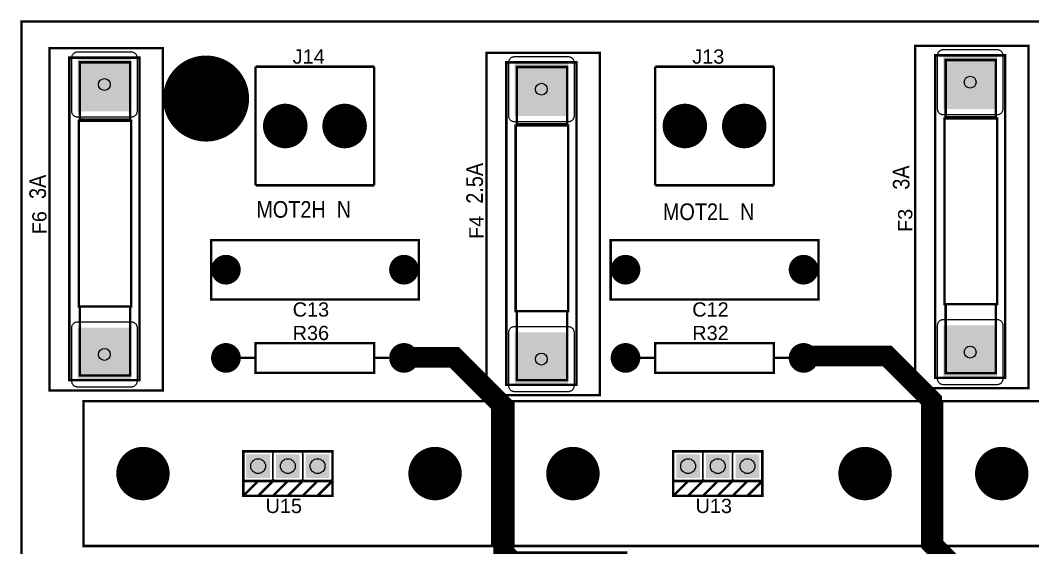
# Model space of a CAD drawing. Header units: inches. Extents: x -3.05 to 3.04, y -2.64 to 2.64.
# Drawn here: x -2.888 to 0.524, y 0.865 to 2.643 of the extents above; entities that cross this region are included whole.
import ezdxf

# ---------------------------------------------------------------- set-up
doc = ezdxf.new("R2010")
doc.units = ezdxf.units.IN
doc.layers.get('0').update_dxf_attribs({"linetype": 'CONTINUOUS'})

# ---------------------------------------------------------------- blocks, each defined once
blk = doc.blocks.new('EPAD')
at = {"const_width": 0.5}
blk.add_lwpolyline([(-0.25, 0, 1), (0.25, 0, 1)], format="xyb", close=True, dxfattribs=at)
blk = doc.blocks.new('RPAD')
blk.add_trace([(-0.5, -0.5), (-0.5, 0.5), (0.5, -0.5), (0.5, 0.5)])

msp = doc.modelspace()

# ---------------------------------------------------------------- linework, layer by layer
for points, const_width in [([(-2.883827, -2.638811), (3.031205, -2.638811), (3.031205, 2.638811), (-2.883827, 2.638811), (-2.883827, -2.638811)], 0.008), ([(-2.883827, -2.638811), (3.031205, -2.638811), (3.031205, 2.638811), (-2.883827, 2.638811), (-2.883827, -2.638811)], 0.008), ([(-2.883827, -2.638811), (3.031205, -2.638811), (3.031205, 2.638811), (-2.883827, 2.638811), (-2.883827, -2.638811)], 0.008), ([(0.127984, 1.402591), (0.509874, 1.402591), (0.509874, 2.556134), (0.127984, 2.556134), (0.127984, 1.402591)], 0.008), ([(0.127984, 1.402591), (0.509874, 1.402591), (0.509874, 2.556134), (0.127984, 2.556134), (0.127984, 1.402591)], 0.008), ([(0.127984, 1.402591), (0.509874, 1.402591), (0.509874, 2.556134), (0.127984, 2.556134), (0.127984, 1.402591)], 0.008), ([(-2.789339, 1.394717), (-2.407449, 1.394717), (-2.407449, 2.54826), (-2.789339, 2.54826), (-2.789339, 1.394717)], 0.008), ([(-2.789339, 1.394717), (-2.407449, 1.394717), (-2.407449, 2.54826), (-2.789339, 2.54826), (-2.789339, 1.394717)], 0.008), ([(-2.789339, 1.394717), (-2.407449, 1.394717), (-2.407449, 2.54826), (-2.789339, 2.54826), (-2.789339, 1.394717)], 0.008), ([(-1.316898, 1.378969), (-0.935008, 1.378969), (-0.935008, 2.532512), (-1.316898, 2.532512), (-1.316898, 1.378969)], 0.008), ([(-1.316898, 1.378969), (-0.935008, 1.378969), (-0.935008, 2.532512), (-1.316898, 2.532512), (-1.316898, 1.378969)], 0.008), ([(-1.316898, 1.378969), (-0.935008, 1.378969), (-0.935008, 2.532512), (-1.316898, 2.532512), (-1.316898, 1.378969)], 0.008), ([(0.194913, 1.438024), (0.431134, 1.438024), (0.431134, 2.524638), (0.194913, 2.524638), (0.194913, 1.438024)], 0.008), ([(0.194913, 1.438024), (0.431134, 1.438024), (0.431134, 2.524638), (0.194913, 2.524638), (0.194913, 1.438024)], 0.008), ([(0.194913, 1.438024), (0.431134, 1.438024), (0.431134, 2.524638), (0.194913, 2.524638), (0.194913, 1.438024)], 0.008), ([(-2.722409, 1.43015), (-2.486189, 1.43015), (-2.486189, 2.516764), (-2.722409, 2.516764), (-2.722409, 1.43015)], 0.008), ([(-2.722409, 1.43015), (-2.486189, 1.43015), (-2.486189, 2.516764), (-2.722409, 2.516764), (-2.722409, 1.43015)], 0.008), ([(-2.722409, 1.43015), (-2.486189, 1.43015), (-2.486189, 2.516764), (-2.722409, 2.516764), (-2.722409, 1.43015)], 0.008), ([(-2.686976, 2.308103), (-2.517685, 2.308103), (-2.517685, 2.501016), (-2.686976, 2.501016), (-2.686976, 2.308103)], 0.008), ([(-2.686976, 2.308103), (-2.517685, 2.308103), (-2.517685, 2.501016), (-2.686976, 2.501016), (-2.686976, 2.308103)], 0.008), ([(-2.686976, 2.308103), (-2.517685, 2.308103), (-2.517685, 2.501016), (-2.686976, 2.501016), (-2.686976, 2.308103)], 0.008), ([(-1.249969, 1.414402), (-1.013748, 1.414402), (-1.013748, 2.501016), (-1.249969, 2.501016), (-1.249969, 1.414402)], 0.008), ([(-1.249969, 1.414402), (-1.013748, 1.414402), (-1.013748, 2.501016), (-1.249969, 2.501016), (-1.249969, 1.414402)], 0.008), ([(-1.249969, 1.414402), (-1.013748, 1.414402), (-1.013748, 2.501016), (-1.249969, 2.501016), (-1.249969, 1.414402)], 0.008), ([(0.230346, 2.315977), (0.399638, 2.315977), (0.399638, 2.50889), (0.230346, 2.50889), (0.230346, 2.315977)], 0.008), ([(0.230346, 2.315977), (0.399638, 2.315977), (0.399638, 2.50889), (0.230346, 2.50889), (0.230346, 2.315977)], 0.008), ([(0.230346, 2.315977), (0.399638, 2.315977), (0.399638, 2.50889), (0.230346, 2.50889), (0.230346, 2.315977)], 0.008), ([(-2.09485, 2.486449), (-2.09485, 2.086449)], 0.008), ([(-2.09485, 2.486449), (-1.69485, 2.486449)], 0.008), ([(-2.09485, 2.486449), (-2.09485, 2.086449)], 0.008), ([(-2.09485, 2.486449), (-1.69485, 2.486449)], 0.008), ([(-2.09485, 2.486449), (-2.09485, 2.086449)], 0.008), ([(-2.09485, 2.486449), (-1.69485, 2.486449)], 0.008), ([(-1.69485, 2.486449), (-1.69485, 2.086449)], 0.008), ([(-1.69485, 2.486449), (-1.69485, 2.086449)], 0.008), ([(-1.69485, 2.486449), (-1.69485, 2.086449)], 0.008), ([(-1.214535, 2.292355), (-1.045244, 2.292355), (-1.045244, 2.485268), (-1.214535, 2.485268), (-1.214535, 2.292355)], 0.008), ([(-1.214535, 2.292355), (-1.045244, 2.292355), (-1.045244, 2.485268), (-1.214535, 2.485268), (-1.214535, 2.292355)], 0.008), ([(-1.214535, 2.292355), (-1.045244, 2.292355), (-1.045244, 2.485268), (-1.214535, 2.485268), (-1.214535, 2.292355)], 0.008), ([(-0.748394, 2.486449), (-0.748394, 2.086449)], 0.008), ([(-0.748394, 2.486449), (-0.348394, 2.486449)], 0.008), ([(-0.748394, 2.486449), (-0.748394, 2.086449)], 0.008), ([(-0.748394, 2.486449), (-0.348394, 2.486449)], 0.008), ([(-0.748394, 2.486449), (-0.748394, 2.086449)], 0.008), ([(-0.748394, 2.486449), (-0.348394, 2.486449)], 0.008), ([(-0.348394, 2.486449), (-0.348394, 2.086449)], 0.008), ([(-0.348394, 2.486449), (-0.348394, 2.086449)], 0.008), ([(-0.348394, 2.486449), (-0.348394, 2.086449)], 0.008), ([(-2.690913, 1.678181), (-2.513748, 1.678181), (-2.513748, 2.304166), (-2.690913, 2.304166), (-2.690913, 1.678181)], 0.008), ([(-2.690913, 1.678181), (-2.513748, 1.678181), (-2.513748, 2.304166), (-2.690913, 2.304166), (-2.690913, 1.678181)], 0.008), ([(-2.690913, 1.678181), (-2.513748, 1.678181), (-2.513748, 2.304166), (-2.690913, 2.304166), (-2.690913, 1.678181)], 0.008), ([(-1.218472, 1.662433), (-1.041307, 1.662433), (-1.041307, 2.288418), (-1.218472, 2.288418), (-1.218472, 1.662433)], 0.008), ([(-1.218472, 1.662433), (-1.041307, 1.662433), (-1.041307, 2.288418), (-1.218472, 2.288418), (-1.218472, 1.662433)], 0.008), ([(-1.218472, 1.662433), (-1.041307, 1.662433), (-1.041307, 2.288418), (-1.218472, 2.288418), (-1.218472, 1.662433)], 0.008), ([(0.226409, 1.686056), (0.403575, 1.686056), (0.403575, 2.31204), (0.226409, 2.31204), (0.226409, 1.686056)], 0.008), ([(0.226409, 1.686056), (0.403575, 1.686056), (0.403575, 2.31204), (0.226409, 2.31204), (0.226409, 1.686056)], 0.008), ([(0.226409, 1.686056), (0.403575, 1.686056), (0.403575, 2.31204), (0.226409, 2.31204), (0.226409, 1.686056)], 0.008), ([(-2.09485, 2.086449), (-1.69485, 2.086449)], 0.008), ([(-2.09485, 2.086449), (-1.69485, 2.086449)], 0.008), ([(-2.09485, 2.086449), (-1.69485, 2.086449)], 0.008), ([(-0.748394, 2.086449), (-0.348394, 2.086449)], 0.008), ([(-0.748394, 2.086449), (-0.348394, 2.086449)], 0.008), ([(-0.748394, 2.086449), (-0.348394, 2.086449)], 0.008), ([(-2.24485, 1.702197), (-1.54485, 1.702197), (-1.54485, 1.902197), (-2.24485, 1.902197), (-2.24485, 1.702197)], 0.008), ([(-2.24485, 1.702197), (-1.54485, 1.702197), (-1.54485, 1.902197), (-2.24485, 1.902197), (-2.24485, 1.702197)], 0.008), ([(-2.24485, 1.702197), (-1.54485, 1.702197), (-1.54485, 1.902197), (-2.24485, 1.902197), (-2.24485, 1.702197)], 0.008), ([(-0.898394, 1.702197), (-0.198394, 1.702197), (-0.198394, 1.902197), (-0.898394, 1.902197), (-0.898394, 1.702197)], 0.008), ([(-0.898394, 1.702197), (-0.198394, 1.702197), (-0.198394, 1.902197), (-0.898394, 1.902197), (-0.898394, 1.702197)], 0.008), ([(-0.898394, 1.702197), (-0.198394, 1.702197), (-0.198394, 1.902197), (-0.898394, 1.902197), (-0.898394, 1.702197)], 0.008), ([(-2.686976, 1.445898), (-2.517685, 1.445898), (-2.517685, 1.678181), (-2.686976, 1.678181), (-2.686976, 1.445898)], 0.008), ([(-2.686976, 1.445898), (-2.517685, 1.445898), (-2.517685, 1.678181), (-2.686976, 1.678181), (-2.686976, 1.445898)], 0.008), ([(-2.686976, 1.445898), (-2.517685, 1.445898), (-2.517685, 1.678181), (-2.686976, 1.678181), (-2.686976, 1.445898)], 0.008), ([(0.230346, 1.453772), (0.399638, 1.453772), (0.399638, 1.686056), (0.230346, 1.686056), (0.230346, 1.453772)], 0.008), ([(0.230346, 1.453772), (0.399638, 1.453772), (0.399638, 1.686056), (0.230346, 1.686056), (0.230346, 1.453772)], 0.008), ([(0.230346, 1.453772), (0.399638, 1.453772), (0.399638, 1.686056), (0.230346, 1.686056), (0.230346, 1.453772)], 0.008), ([(-1.214535, 1.43015), (-1.045244, 1.43015), (-1.045244, 1.662433), (-1.214535, 1.662433), (-1.214535, 1.43015)], 0.008), ([(-1.214535, 1.43015), (-1.045244, 1.43015), (-1.045244, 1.662433), (-1.214535, 1.662433), (-1.214535, 1.43015)], 0.008), ([(-1.214535, 1.43015), (-1.045244, 1.43015), (-1.045244, 1.662433), (-1.214535, 1.662433), (-1.214535, 1.43015)], 0.008), ([(-2.09485, 1.454953), (-1.69485, 1.454953), (-1.69485, 1.554953), (-2.09485, 1.554953), (-2.09485, 1.454953)], 0.008), ([(-2.09485, 1.454953), (-1.69485, 1.454953), (-1.69485, 1.554953), (-2.09485, 1.554953), (-2.09485, 1.454953)], 0.008), ([(-2.09485, 1.454953), (-1.69485, 1.454953), (-1.69485, 1.554953), (-2.09485, 1.554953), (-2.09485, 1.454953)], 0.008), ([(-0.842094, 0.818339), (-1.228352, 0.818339), (-1.258357, 0.848344), (-1.258357, 1.340113), (-1.424878, 1.506635), (-1.593169, 1.506635), (-1.59485, 1.504953)], 0.07), ([(-0.748394, 1.454953), (-0.348394, 1.454953), (-0.348394, 1.554953), (-0.748394, 1.554953), (-0.748394, 1.454953)], 0.008), ([(-0.748394, 1.454953), (-0.348394, 1.454953), (-0.348394, 1.554953), (-0.748394, 1.554953), (-0.748394, 1.454953)], 0.008), ([(-0.748394, 1.454953), (-0.348394, 1.454953), (-0.348394, 1.554953), (-0.748394, 1.554953), (-0.748394, 1.454953)], 0.008), ([(0.572866, 0.806134), (0.255937, 0.806134), (0.183102, 0.878969), (0.183102, 1.361657), (0.0331, 1.51166), (-0.241687, 1.51166), (-0.248394, 1.504953)], 0.07), ([(-2.14485, 1.504953), (-2.09485, 1.504953)], 0.008), ([(-2.14485, 1.504953), (-2.09485, 1.504953)], 0.008), ([(-2.14485, 1.504953), (-2.09485, 1.504953)], 0.008), ([(-1.69485, 1.504953), (-1.64485, 1.504953)], 0.008), ([(-1.69485, 1.504953), (-1.64485, 1.504953)], 0.008), ([(-1.69485, 1.504953), (-1.64485, 1.504953)], 0.008), ([(-0.798394, 1.504953), (-0.748394, 1.504953)], 0.008), ([(-0.798394, 1.504953), (-0.748394, 1.504953)], 0.008), ([(-0.798394, 1.504953), (-0.748394, 1.504953)], 0.008), ([(-0.348394, 1.504953), (-0.298394, 1.504953)], 0.008), ([(-0.348394, 1.504953), (-0.298394, 1.504953)], 0.008), ([(-0.348394, 1.504953), (-0.298394, 1.504953)], 0.008), ([(-2.675165, 0.871095), (-1.297213, 0.871095), (-1.297213, 1.359284), (-2.675165, 1.359284), (-2.675165, 0.871095)], 0.008), ([(-2.675165, 0.871095), (-1.297213, 0.871095), (-1.297213, 1.359284), (-2.675165, 1.359284), (-2.675165, 0.871095)], 0.008), ([(-2.675165, 0.871095), (-1.297213, 0.871095), (-1.297213, 1.359284), (-2.675165, 1.359284), (-2.675165, 0.871095)], 0.008), ([(-1.226346, 0.871095), (0.151606, 0.871095), (0.151606, 1.359284), (-1.226346, 1.359284), (-1.226346, 0.871095)], 0.008), ([(-1.226346, 0.871095), (0.151606, 0.871095), (0.151606, 1.359284), (-1.226346, 1.359284), (-1.226346, 0.871095)], 0.008), ([(-1.226346, 0.871095), (0.151606, 0.871095), (0.151606, 1.359284), (-1.226346, 1.359284), (-1.226346, 0.871095)], 0.008), ([(0.218535, 0.871095), (1.596488, 0.871095), (1.596488, 1.359284), (0.218535, 1.359284), (0.218535, 0.871095)], 0.008), ([(0.218535, 0.871095), (1.596488, 0.871095), (1.596488, 1.359284), (0.218535, 1.359284), (0.218535, 0.871095)], 0.008), ([(0.218535, 0.871095), (1.596488, 0.871095), (1.596488, 1.359284), (0.218535, 1.359284), (0.218535, 0.871095)], 0.008), ([(-2.136189, 1.090189), (-1.836189, 1.090189), (-1.836189, 1.190189), (-2.136189, 1.190189), (-2.136189, 1.090189)], 0.008), ([(-2.136189, 1.090189), (-1.836189, 1.090189), (-1.836189, 1.190189), (-2.136189, 1.190189), (-2.136189, 1.090189)], 0.008), ([(-2.136189, 1.090189), (-1.836189, 1.090189), (-1.836189, 1.190189), (-2.136189, 1.190189), (-2.136189, 1.090189)], 0.008), ([(-0.68737, 1.090189), (-0.38737, 1.090189), (-0.38737, 1.190189), (-0.68737, 1.190189), (-0.68737, 1.090189)], 0.008), ([(-0.68737, 1.090189), (-0.38737, 1.090189), (-0.38737, 1.190189), (-0.68737, 1.190189), (-0.68737, 1.090189)], 0.008), ([(-0.68737, 1.090189), (-0.38737, 1.090189), (-0.38737, 1.190189), (-0.68737, 1.190189), (-0.68737, 1.090189)], 0.008), ([(-1.836189, 1.090189), (-1.836189, 1.040189), (-2.136189, 1.040189), (-2.136189, 1.090189)], 0.008), ([(-2.086189, 1.090189), (-2.136189, 1.040189)], 0.008), ([(-1.836189, 1.090189), (-1.836189, 1.040189), (-2.136189, 1.040189), (-2.136189, 1.090189)], 0.008), ([(-2.086189, 1.090189), (-2.136189, 1.040189)], 0.008), ([(-1.836189, 1.090189), (-1.836189, 1.040189), (-2.136189, 1.040189), (-2.136189, 1.090189)], 0.008), ([(-2.086189, 1.090189), (-2.136189, 1.040189)], 0.008), ([(-2.036189, 1.090189), (-2.086189, 1.040189)], 0.008), ([(-2.036189, 1.090189), (-2.086189, 1.040189)], 0.008), ([(-2.036189, 1.090189), (-2.086189, 1.040189)], 0.008), ([(-1.986189, 1.090189), (-2.036189, 1.040189)], 0.008), ([(-1.986189, 1.090189), (-2.036189, 1.040189)], 0.008), ([(-1.986189, 1.090189), (-2.036189, 1.040189)], 0.008), ([(-1.936189, 1.090189), (-1.986189, 1.040189)], 0.008), ([(-1.936189, 1.090189), (-1.986189, 1.040189)], 0.008), ([(-1.936189, 1.090189), (-1.986189, 1.040189)], 0.008), ([(-1.886189, 1.090189), (-1.936189, 1.040189)], 0.008), ([(-1.886189, 1.090189), (-1.936189, 1.040189)], 0.008), ([(-1.886189, 1.090189), (-1.936189, 1.040189)], 0.008), ([(-1.836189, 1.090189), (-1.886189, 1.040189)], 0.008), ([(-1.836189, 1.090189), (-1.886189, 1.040189)], 0.008), ([(-1.836189, 1.090189), (-1.886189, 1.040189)], 0.008), ([(-0.38737, 1.090189), (-0.38737, 1.040189), (-0.68737, 1.040189), (-0.68737, 1.090189)], 0.008), ([(-0.63737, 1.090189), (-0.68737, 1.040189)], 0.008), ([(-0.38737, 1.090189), (-0.38737, 1.040189), (-0.68737, 1.040189), (-0.68737, 1.090189)], 0.008), ([(-0.63737, 1.090189), (-0.68737, 1.040189)], 0.008), ([(-0.38737, 1.090189), (-0.38737, 1.040189), (-0.68737, 1.040189), (-0.68737, 1.090189)], 0.008), ([(-0.63737, 1.090189), (-0.68737, 1.040189)], 0.008), ([(-0.58737, 1.090189), (-0.63737, 1.040189)], 0.008), ([(-0.58737, 1.090189), (-0.63737, 1.040189)], 0.008), ([(-0.58737, 1.090189), (-0.63737, 1.040189)], 0.008), ([(-0.53737, 1.090189), (-0.58737, 1.040189)], 0.008), ([(-0.53737, 1.090189), (-0.58737, 1.040189)], 0.008), ([(-0.53737, 1.090189), (-0.58737, 1.040189)], 0.008), ([(-0.48737, 1.090189), (-0.53737, 1.040189)], 0.008), ([(-0.48737, 1.090189), (-0.53737, 1.040189)], 0.008), ([(-0.48737, 1.090189), (-0.53737, 1.040189)], 0.008), ([(-0.43737, 1.090189), (-0.48737, 1.040189)], 0.008), ([(-0.43737, 1.090189), (-0.48737, 1.040189)], 0.008), ([(-0.43737, 1.090189), (-0.48737, 1.040189)], 0.008), ([(-0.38737, 1.090189), (-0.43737, 1.040189)], 0.008), ([(-0.38737, 1.090189), (-0.43737, 1.040189)], 0.008), ([(-0.38737, 1.090189), (-0.43737, 1.040189)], 0.008)]:
    msp.add_lwpolyline(points, dxfattribs=dict(const_width=const_width))
for points in [[(-2.714299, 2.336213), (-2.714299, 2.516213), (-2.714198, 2.518292), (-2.713901, 2.520302), (-2.713418, 2.522236), (-2.712756, 2.524084), (-2.711926, 2.525837), (-2.710937, 2.527485), (-2.709798, 2.52902), (-2.708518, 2.530432), (-2.707106, 2.531712), (-2.705571, 2.532851), (-2.703923, 2.53384), (-2.70217, 2.53467), (-2.700322, 2.535331), (-2.698389, 2.535815), (-2.696378, 2.536112), (-2.694299, 2.536213), (-2.514299, 2.536213), (-2.51222, 2.536112), (-2.51021, 2.535815), (-2.508276, 2.535331), (-2.506428, 2.53467), (-2.504676, 2.53384), (-2.503027, 2.532851), (-2.501493, 2.531712), (-2.50008, 2.530432), (-2.4988, 2.52902), (-2.497661, 2.527485), (-2.496672, 2.525837), (-2.495842, 2.524084), (-2.495181, 2.522236), (-2.494697, 2.520302), (-2.4944, 2.518292), (-2.494299, 2.516213), (-2.494299, 2.336213), (-2.4944, 2.334134), (-2.494697, 2.332124), (-2.495181, 2.33019), (-2.495842, 2.328342), (-2.496672, 2.326589), (-2.497661, 2.324941), (-2.4988, 2.323406), (-2.50008, 2.321994), (-2.501493, 2.320714), (-2.503027, 2.319575), (-2.504676, 2.318586), (-2.506428, 2.317756), (-2.508276, 2.317094), (-2.51021, 2.316611), (-2.51222, 2.316314), (-2.514299, 2.316213), (-2.694299, 2.316213), (-2.696378, 2.316314), (-2.698389, 2.316611), (-2.700322, 2.317094), (-2.70217, 2.317756), (-2.703923, 2.318586), (-2.705571, 2.319575), (-2.707106, 2.320714), (-2.708518, 2.321994), (-2.709798, 2.323406), (-2.710937, 2.324941), (-2.711926, 2.326589), (-2.712756, 2.328342), (-2.713418, 2.33019), (-2.713901, 2.332124), (-2.714198, 2.334134), (-2.714299, 2.336213)], [(0.203024, 2.344087), (0.203024, 2.524087), (0.203125, 2.526166), (0.203422, 2.528176), (0.203905, 2.53011), (0.204567, 2.531958), (0.205396, 2.533711), (0.206385, 2.535359), (0.207525, 2.536894), (0.208805, 2.538306), (0.210217, 2.539586), (0.211752, 2.540725), (0.2134, 2.541714), (0.215152, 2.542544), (0.217, 2.543206), (0.218934, 2.543689), (0.220945, 2.543986), (0.223024, 2.544087), (0.403024, 2.544087), (0.405102, 2.543986), (0.407113, 2.543689), (0.409047, 2.543206), (0.410895, 2.542544), (0.412647, 2.541714), (0.414296, 2.540725), (0.41583, 2.539586), (0.417243, 2.538306), (0.418522, 2.536894), (0.419662, 2.535359), (0.420651, 2.533711), (0.421481, 2.531958), (0.422142, 2.53011), (0.422626, 2.528176), (0.422922, 2.526166), (0.423024, 2.524087), (0.423024, 2.344087), (0.422922, 2.342008), (0.422626, 2.339998), (0.422142, 2.338064), (0.421481, 2.336216), (0.420651, 2.334463), (0.419662, 2.332815), (0.418522, 2.33128), (0.417243, 2.329868), (0.41583, 2.328588), (0.414296, 2.327449), (0.412647, 2.32646), (0.410895, 2.32563), (0.409047, 2.324969), (0.407113, 2.324485), (0.405102, 2.324188), (0.403024, 2.324087), (0.223024, 2.324087), (0.220945, 2.324188), (0.218934, 2.324485), (0.217, 2.324969), (0.215152, 2.32563), (0.2134, 2.32646), (0.211752, 2.327449), (0.210217, 2.328588), (0.208805, 2.329868), (0.207525, 2.33128), (0.206385, 2.332815), (0.205396, 2.334463), (0.204567, 2.336216), (0.203905, 2.338064), (0.203422, 2.339998), (0.203125, 2.342008), (0.203024, 2.344087)], [(-1.241858, 2.320465), (-1.241858, 2.500465), (-1.241757, 2.502544), (-1.24146, 2.504554), (-1.240977, 2.506488), (-1.240315, 2.508336), (-1.239485, 2.510089), (-1.238496, 2.511737), (-1.237357, 2.513272), (-1.236077, 2.514684), (-1.234665, 2.515964), (-1.23313, 2.517103), (-1.231482, 2.518092), (-1.22973, 2.518922), (-1.227881, 2.519583), (-1.225948, 2.520067), (-1.223937, 2.520364), (-1.221858, 2.520465), (-1.041858, 2.520465), (-1.03978, 2.520364), (-1.037769, 2.520067), (-1.035835, 2.519583), (-1.033987, 2.518922), (-1.032235, 2.518092), (-1.030586, 2.517103), (-1.029052, 2.515964), (-1.027639, 2.514684), (-1.026359, 2.513272), (-1.02522, 2.511737), (-1.024231, 2.510089), (-1.023401, 2.508336), (-1.02274, 2.506488), (-1.022256, 2.504554), (-1.021959, 2.502544), (-1.021858, 2.500465), (-1.021858, 2.320465), (-1.021959, 2.318386), (-1.022256, 2.316376), (-1.02274, 2.314442), (-1.023401, 2.312594), (-1.024231, 2.310841), (-1.02522, 2.309193), (-1.026359, 2.307658), (-1.027639, 2.306246), (-1.029052, 2.304966), (-1.030586, 2.303827), (-1.032235, 2.302838), (-1.033987, 2.302008), (-1.035835, 2.301346), (-1.037769, 2.300863), (-1.03978, 2.300566), (-1.041858, 2.300465), (-1.221858, 2.300465), (-1.223937, 2.300566), (-1.225948, 2.300863), (-1.227881, 2.301346), (-1.22973, 2.302008), (-1.231482, 2.302838), (-1.23313, 2.303827), (-1.234665, 2.304966), (-1.236077, 2.306246), (-1.237357, 2.307658), (-1.238496, 2.309193), (-1.239485, 2.310841), (-1.240315, 2.312594), (-1.240977, 2.314442), (-1.24146, 2.316376), (-1.241757, 2.318386), (-1.241858, 2.320465)], [(-2.714299, 1.426764), (-2.714299, 1.606764), (-2.714198, 1.608843), (-2.713901, 1.610854), (-2.713418, 1.612787), (-2.712756, 1.614635), (-2.711926, 1.616388), (-2.710937, 1.618036), (-2.709798, 1.619571), (-2.708518, 1.620983), (-2.707106, 1.622263), (-2.705571, 1.623402), (-2.703923, 1.624391), (-2.70217, 1.625221), (-2.700322, 1.625883), (-2.698389, 1.626366), (-2.696378, 1.626663), (-2.694299, 1.626764), (-2.514299, 1.626764), (-2.51222, 1.626663), (-2.51021, 1.626366), (-2.508276, 1.625883), (-2.506428, 1.625221), (-2.504676, 1.624391), (-2.503027, 1.623402), (-2.501493, 1.622263), (-2.50008, 1.620983), (-2.4988, 1.619571), (-2.497661, 1.618036), (-2.496672, 1.616388), (-2.495842, 1.614635), (-2.495181, 1.612787), (-2.494697, 1.610854), (-2.4944, 1.608843), (-2.494299, 1.606764), (-2.494299, 1.426764), (-2.4944, 1.424685), (-2.494697, 1.422675), (-2.495181, 1.420741), (-2.495842, 1.418893), (-2.496672, 1.417141), (-2.497661, 1.415492), (-2.4988, 1.413957), (-2.50008, 1.412545), (-2.501493, 1.411265), (-2.503027, 1.410126), (-2.504676, 1.409137), (-2.506428, 1.408307), (-2.508276, 1.407646), (-2.51021, 1.407162), (-2.51222, 1.406865), (-2.514299, 1.406764), (-2.694299, 1.406764), (-2.696378, 1.406865), (-2.698389, 1.407162), (-2.700322, 1.407646), (-2.70217, 1.408307), (-2.703923, 1.409137), (-2.705571, 1.410126), (-2.707106, 1.411265), (-2.708518, 1.412545), (-2.709798, 1.413957), (-2.710937, 1.415492), (-2.711926, 1.417141), (-2.712756, 1.418893), (-2.713418, 1.420741), (-2.713901, 1.422675), (-2.714198, 1.424685), (-2.714299, 1.426764)], [(-1.241858, 1.411016), (-1.241858, 1.591016), (-1.241757, 1.593095), (-1.24146, 1.595106), (-1.240977, 1.597039), (-1.240315, 1.598887), (-1.239485, 1.60064), (-1.238496, 1.602288), (-1.237357, 1.603823), (-1.236077, 1.605235), (-1.234665, 1.606515), (-1.23313, 1.607654), (-1.231482, 1.608643), (-1.22973, 1.609473), (-1.227881, 1.610135), (-1.225948, 1.610618), (-1.223937, 1.610915), (-1.221858, 1.611016), (-1.041858, 1.611016), (-1.03978, 1.610915), (-1.037769, 1.610618), (-1.035835, 1.610135), (-1.033987, 1.609473), (-1.032235, 1.608643), (-1.030586, 1.607654), (-1.029052, 1.606515), (-1.027639, 1.605235), (-1.026359, 1.603823), (-1.02522, 1.602288), (-1.024231, 1.60064), (-1.023401, 1.598887), (-1.02274, 1.597039), (-1.022256, 1.595106), (-1.021959, 1.593095), (-1.021858, 1.591016), (-1.021858, 1.411016), (-1.021959, 1.408937), (-1.022256, 1.406927), (-1.02274, 1.404993), (-1.023401, 1.403145), (-1.024231, 1.401393), (-1.02522, 1.399744), (-1.026359, 1.398209), (-1.027639, 1.396797), (-1.029052, 1.395517), (-1.030586, 1.394378), (-1.032235, 1.393389), (-1.033987, 1.392559), (-1.035835, 1.391898), (-1.037769, 1.391414), (-1.03978, 1.391117), (-1.041858, 1.391016), (-1.221858, 1.391016), (-1.223937, 1.391117), (-1.225948, 1.391414), (-1.227881, 1.391898), (-1.22973, 1.392559), (-1.231482, 1.393389), (-1.23313, 1.394378), (-1.234665, 1.395517), (-1.236077, 1.396797), (-1.237357, 1.398209), (-1.238496, 1.399744), (-1.239485, 1.401393), (-1.240315, 1.403145), (-1.240977, 1.404993), (-1.24146, 1.406927), (-1.241757, 1.408937), (-1.241858, 1.411016)], [(0.203024, 1.434638), (0.203024, 1.614638), (0.203125, 1.616717), (0.203422, 1.618728), (0.203905, 1.620661), (0.204567, 1.622509), (0.205396, 1.624262), (0.206385, 1.62591), (0.207525, 1.627445), (0.208805, 1.628857), (0.210217, 1.630137), (0.211752, 1.631276), (0.2134, 1.632265), (0.215152, 1.633095), (0.217, 1.633757), (0.218934, 1.63424), (0.220945, 1.634537), (0.223024, 1.634638), (0.403024, 1.634638), (0.405102, 1.634537), (0.407113, 1.63424), (0.409047, 1.633757), (0.410895, 1.633095), (0.412647, 1.632265), (0.414296, 1.631276), (0.41583, 1.630137), (0.417243, 1.628857), (0.418522, 1.627445), (0.419662, 1.62591), (0.420651, 1.624262), (0.421481, 1.622509), (0.422142, 1.620661), (0.422626, 1.618728), (0.422922, 1.616717), (0.423024, 1.614638), (0.423024, 1.434638), (0.422922, 1.432559), (0.422626, 1.430549), (0.422142, 1.428615), (0.421481, 1.426767), (0.420651, 1.425015), (0.419662, 1.423366), (0.418522, 1.421831), (0.417243, 1.420419), (0.41583, 1.419139), (0.414296, 1.418), (0.412647, 1.417011), (0.410895, 1.416181), (0.409047, 1.41552), (0.407113, 1.415036), (0.405102, 1.414739), (0.403024, 1.414638), (0.223024, 1.414638), (0.220945, 1.414739), (0.218934, 1.415036), (0.217, 1.41552), (0.215152, 1.416181), (0.2134, 1.417011), (0.211752, 1.418), (0.210217, 1.419139), (0.208805, 1.420419), (0.207525, 1.421831), (0.206385, 1.423366), (0.205396, 1.425015), (0.204567, 1.426767), (0.203905, 1.428615), (0.203422, 1.430549), (0.203125, 1.432559), (0.203024, 1.434638)], [(-2.046189, 1.090189), (-2.126189, 1.090189), (-2.127228, 1.09024), (-2.128233, 1.090388), (-2.1292, 1.09063), (-2.130124, 1.090961), (-2.131001, 1.091376), (-2.131825, 1.09187), (-2.132593, 1.09244), (-2.133298, 1.09308), (-2.133939, 1.093786), (-2.134508, 1.094554), (-2.135002, 1.095378), (-2.135417, 1.096254), (-2.135748, 1.097178), (-2.13599, 1.098145), (-2.136139, 1.09915), (-2.136189, 1.100189), (-2.136189, 1.180189), (-2.136139, 1.181229), (-2.13599, 1.182234), (-2.135748, 1.183201), (-2.135417, 1.184125), (-2.135002, 1.185001), (-2.134508, 1.185825), (-2.133939, 1.186593), (-2.133298, 1.187299), (-2.132593, 1.187939), (-2.131825, 1.188508), (-2.131001, 1.189003), (-2.130124, 1.189418), (-2.1292, 1.189748), (-2.128233, 1.189991), (-2.127228, 1.190139), (-2.126189, 1.190189), (-2.046189, 1.190189), (-2.04515, 1.190139), (-2.044144, 1.189991), (-2.043178, 1.189748), (-2.042254, 1.189418), (-2.041377, 1.189003), (-2.040553, 1.188508), (-2.039785, 1.187939), (-2.03908, 1.187299), (-2.038439, 1.186593), (-2.03787, 1.185825), (-2.037376, 1.185001), (-2.036961, 1.184125), (-2.03663, 1.183201), (-2.036388, 1.182234), (-2.036239, 1.181229), (-2.036189, 1.180189), (-2.036189, 1.100189), (-2.036239, 1.09915), (-2.036388, 1.098145), (-2.03663, 1.097178), (-2.036961, 1.096254), (-2.037376, 1.095378), (-2.03787, 1.094554), (-2.038439, 1.093786), (-2.03908, 1.09308), (-2.039785, 1.09244), (-2.040553, 1.09187), (-2.041377, 1.091376), (-2.042254, 1.090961), (-2.043178, 1.09063), (-2.044144, 1.090388), (-2.04515, 1.09024), (-2.046189, 1.090189)], [(-1.946189, 1.090189), (-2.026189, 1.090189), (-2.027228, 1.09024), (-2.028233, 1.090388), (-2.0292, 1.09063), (-2.030124, 1.090961), (-2.031001, 1.091376), (-2.031825, 1.09187), (-2.032593, 1.09244), (-2.033298, 1.09308), (-2.033939, 1.093786), (-2.034508, 1.094554), (-2.035002, 1.095378), (-2.035417, 1.096254), (-2.035748, 1.097178), (-2.03599, 1.098145), (-2.036139, 1.09915), (-2.036189, 1.100189), (-2.036189, 1.180189), (-2.036139, 1.181229), (-2.03599, 1.182234), (-2.035748, 1.183201), (-2.035417, 1.184125), (-2.035002, 1.185001), (-2.034508, 1.185825), (-2.033939, 1.186593), (-2.033298, 1.187299), (-2.032593, 1.187939), (-2.031825, 1.188508), (-2.031001, 1.189003), (-2.030124, 1.189418), (-2.0292, 1.189748), (-2.028233, 1.189991), (-2.027228, 1.190139), (-2.026189, 1.190189), (-1.946189, 1.190189), (-1.94515, 1.190139), (-1.944144, 1.189991), (-1.943178, 1.189748), (-1.942254, 1.189418), (-1.941377, 1.189003), (-1.940553, 1.188508), (-1.939785, 1.187939), (-1.93908, 1.187299), (-1.938439, 1.186593), (-1.93787, 1.185825), (-1.937376, 1.185001), (-1.936961, 1.184125), (-1.93663, 1.183201), (-1.936388, 1.182234), (-1.936239, 1.181229), (-1.936189, 1.180189), (-1.936189, 1.100189), (-1.936239, 1.09915), (-1.936388, 1.098145), (-1.93663, 1.097178), (-1.936961, 1.096254), (-1.937376, 1.095378), (-1.93787, 1.094554), (-1.938439, 1.093786), (-1.93908, 1.09308), (-1.939785, 1.09244), (-1.940553, 1.09187), (-1.941377, 1.091376), (-1.942254, 1.090961), (-1.943178, 1.09063), (-1.944144, 1.090388), (-1.94515, 1.09024), (-1.946189, 1.090189)], [(-1.846189, 1.090189), (-1.926189, 1.090189), (-1.927228, 1.09024), (-1.928233, 1.090388), (-1.9292, 1.09063), (-1.930124, 1.090961), (-1.931001, 1.091376), (-1.931825, 1.09187), (-1.932593, 1.09244), (-1.933298, 1.09308), (-1.933939, 1.093786), (-1.934508, 1.094554), (-1.935002, 1.095378), (-1.935417, 1.096254), (-1.935748, 1.097178), (-1.93599, 1.098145), (-1.936139, 1.09915), (-1.936189, 1.100189), (-1.936189, 1.180189), (-1.936139, 1.181229), (-1.93599, 1.182234), (-1.935748, 1.183201), (-1.935417, 1.184125), (-1.935002, 1.185001), (-1.934508, 1.185825), (-1.933939, 1.186593), (-1.933298, 1.187299), (-1.932593, 1.187939), (-1.931825, 1.188508), (-1.931001, 1.189003), (-1.930124, 1.189418), (-1.9292, 1.189748), (-1.928233, 1.189991), (-1.927228, 1.190139), (-1.926189, 1.190189), (-1.846189, 1.190189), (-1.84515, 1.190139), (-1.844144, 1.189991), (-1.843178, 1.189748), (-1.842254, 1.189418), (-1.841377, 1.189003), (-1.840553, 1.188508), (-1.839785, 1.187939), (-1.83908, 1.187299), (-1.838439, 1.186593), (-1.83787, 1.185825), (-1.837376, 1.185001), (-1.836961, 1.184125), (-1.83663, 1.183201), (-1.836388, 1.182234), (-1.836239, 1.181229), (-1.836189, 1.180189), (-1.836189, 1.100189), (-1.836239, 1.09915), (-1.836388, 1.098145), (-1.83663, 1.097178), (-1.836961, 1.096254), (-1.837376, 1.095378), (-1.83787, 1.094554), (-1.838439, 1.093786), (-1.83908, 1.09308), (-1.839785, 1.09244), (-1.840553, 1.09187), (-1.841377, 1.091376), (-1.842254, 1.090961), (-1.843178, 1.09063), (-1.844144, 1.090388), (-1.84515, 1.09024), (-1.846189, 1.090189)], [(-0.59737, 1.090189), (-0.67737, 1.090189), (-0.678409, 1.09024), (-0.679415, 1.090388), (-0.680381, 1.09063), (-0.681306, 1.090961), (-0.682182, 1.091376), (-0.683006, 1.09187), (-0.683774, 1.09244), (-0.68448, 1.09308), (-0.68512, 1.093786), (-0.685689, 1.094554), (-0.686183, 1.095378), (-0.686598, 1.096254), (-0.686929, 1.097178), (-0.687171, 1.098145), (-0.68732, 1.09915), (-0.68737, 1.100189), (-0.68737, 1.180189), (-0.68732, 1.181229), (-0.687171, 1.182234), (-0.686929, 1.183201), (-0.686598, 1.184125), (-0.686183, 1.185001), (-0.685689, 1.185825), (-0.68512, 1.186593), (-0.68448, 1.187299), (-0.683774, 1.187939), (-0.683006, 1.188508), (-0.682182, 1.189003), (-0.681306, 1.189418), (-0.680381, 1.189748), (-0.679415, 1.189991), (-0.678409, 1.190139), (-0.67737, 1.190189), (-0.59737, 1.190189), (-0.596331, 1.190139), (-0.595326, 1.189991), (-0.594359, 1.189748), (-0.593435, 1.189418), (-0.592558, 1.189003), (-0.591734, 1.188508), (-0.590967, 1.187939), (-0.590261, 1.187299), (-0.58962, 1.186593), (-0.589051, 1.185825), (-0.588557, 1.185001), (-0.588142, 1.184125), (-0.587811, 1.183201), (-0.587569, 1.182234), (-0.58742, 1.181229), (-0.58737, 1.180189), (-0.58737, 1.100189), (-0.58742, 1.09915), (-0.587569, 1.098145), (-0.587811, 1.097178), (-0.588142, 1.096254), (-0.588557, 1.095378), (-0.589051, 1.094554), (-0.58962, 1.093786), (-0.590261, 1.09308), (-0.590967, 1.09244), (-0.591734, 1.09187), (-0.592558, 1.091376), (-0.593435, 1.090961), (-0.594359, 1.09063), (-0.595326, 1.090388), (-0.596331, 1.09024), (-0.59737, 1.090189)], [(-0.49737, 1.090189), (-0.57737, 1.090189), (-0.578409, 1.09024), (-0.579415, 1.090388), (-0.580381, 1.09063), (-0.581306, 1.090961), (-0.582182, 1.091376), (-0.583006, 1.09187), (-0.583774, 1.09244), (-0.58448, 1.09308), (-0.58512, 1.093786), (-0.585689, 1.094554), (-0.586183, 1.095378), (-0.586598, 1.096254), (-0.586929, 1.097178), (-0.587171, 1.098145), (-0.58732, 1.09915), (-0.58737, 1.100189), (-0.58737, 1.180189), (-0.58732, 1.181229), (-0.587171, 1.182234), (-0.586929, 1.183201), (-0.586598, 1.184125), (-0.586183, 1.185001), (-0.585689, 1.185825), (-0.58512, 1.186593), (-0.58448, 1.187299), (-0.583774, 1.187939), (-0.583006, 1.188508), (-0.582182, 1.189003), (-0.581306, 1.189418), (-0.580381, 1.189748), (-0.579415, 1.189991), (-0.578409, 1.190139), (-0.57737, 1.190189), (-0.49737, 1.190189), (-0.496331, 1.190139), (-0.495326, 1.189991), (-0.494359, 1.189748), (-0.493435, 1.189418), (-0.492558, 1.189003), (-0.491734, 1.188508), (-0.490967, 1.187939), (-0.490261, 1.187299), (-0.48962, 1.186593), (-0.489051, 1.185825), (-0.488557, 1.185001), (-0.488142, 1.184125), (-0.487811, 1.183201), (-0.487569, 1.182234), (-0.48742, 1.181229), (-0.48737, 1.180189), (-0.48737, 1.100189), (-0.48742, 1.09915), (-0.487569, 1.098145), (-0.487811, 1.097178), (-0.488142, 1.096254), (-0.488557, 1.095378), (-0.489051, 1.094554), (-0.48962, 1.093786), (-0.490261, 1.09308), (-0.490967, 1.09244), (-0.491734, 1.09187), (-0.492558, 1.091376), (-0.493435, 1.090961), (-0.494359, 1.09063), (-0.495326, 1.090388), (-0.496331, 1.09024), (-0.49737, 1.090189)], [(-0.39737, 1.090189), (-0.47737, 1.090189), (-0.478409, 1.09024), (-0.479415, 1.090388), (-0.480381, 1.09063), (-0.481306, 1.090961), (-0.482182, 1.091376), (-0.483006, 1.09187), (-0.483774, 1.09244), (-0.48448, 1.09308), (-0.48512, 1.093786), (-0.485689, 1.094554), (-0.486183, 1.095378), (-0.486598, 1.096254), (-0.486929, 1.097178), (-0.487171, 1.098145), (-0.48732, 1.09915), (-0.48737, 1.100189), (-0.48737, 1.180189), (-0.48732, 1.181229), (-0.487171, 1.182234), (-0.486929, 1.183201), (-0.486598, 1.184125), (-0.486183, 1.185001), (-0.485689, 1.185825), (-0.48512, 1.186593), (-0.48448, 1.187299), (-0.483774, 1.187939), (-0.483006, 1.188508), (-0.482182, 1.189003), (-0.481306, 1.189418), (-0.480381, 1.189748), (-0.479415, 1.189991), (-0.478409, 1.190139), (-0.47737, 1.190189), (-0.39737, 1.190189), (-0.396331, 1.190139), (-0.395326, 1.189991), (-0.394359, 1.189748), (-0.393435, 1.189418), (-0.392558, 1.189003), (-0.391734, 1.188508), (-0.390967, 1.187939), (-0.390261, 1.187299), (-0.38962, 1.186593), (-0.389051, 1.185825), (-0.388557, 1.185001), (-0.388142, 1.184125), (-0.387811, 1.183201), (-0.387569, 1.182234), (-0.38742, 1.181229), (-0.38737, 1.180189), (-0.38737, 1.100189), (-0.38742, 1.09915), (-0.387569, 1.098145), (-0.387811, 1.097178), (-0.388142, 1.096254), (-0.388557, 1.095378), (-0.389051, 1.094554), (-0.38962, 1.093786), (-0.390261, 1.09308), (-0.390967, 1.09244), (-0.391734, 1.09187), (-0.392558, 1.091376), (-0.393435, 1.090961), (-0.394359, 1.09063), (-0.395326, 1.090388), (-0.396331, 1.09024), (-0.39737, 1.090189)]]:
    msp.add_lwpolyline(points, close=True)
for centre, radius in [((-2.604299, 2.426213), 0.02), ((-1.131858, 2.410465), 0.02), ((0.313024, 2.434087), 0.02), ((-2.26178, 2.378969), 0.03), ((-1.99485, 2.286449), 0.03), ((-1.79485, 2.286449), 0.03), ((-0.648394, 2.286449), 0.03), ((-0.448394, 2.286449), 0.03), ((-2.19485, 1.802197), 0.025), ((-1.59485, 1.802197), 0.025), ((-0.848394, 1.802197), 0.025), ((-0.248394, 1.802197), 0.025), ((-2.604299, 1.516764), 0.02), ((0.313024, 1.524638), 0.02), ((-2.19485, 1.504953), 0.025), ((-1.59485, 1.504953), 0.025), ((-1.131858, 1.501016), 0.02), ((-0.848394, 1.504953), 0.025), ((-0.248394, 1.504953), 0.025), ((-2.086189, 1.140189), 0.025), ((-1.986189, 1.140189), 0.025), ((-1.886189, 1.140189), 0.025), ((-0.63737, 1.140189), 0.025), ((-0.53737, 1.140189), 0.025), ((-0.43737, 1.140189), 0.025), ((-2.474378, 1.115189), 0.03), ((-1.490126, 1.115189), 0.03), ((-1.025559, 1.115189), 0.03), ((-0.041307, 1.115189), 0.03), ((0.419323, 1.115189), 0.03)]:
    msp.add_circle(centre, radius)

# ---------------------------------------------------------------- block references
for p, xscale, yscale, rotation in [((-2.604299, 2.426213), 0.18, 0.18, 90), ((-1.131858, 2.410465), 0.18, 0.18, 90), ((0.313024, 2.434087), 0.18, 0.18, 90), ((-2.604299, 1.516764), 0.18, 0.18, 90), ((0.313024, 1.524638), 0.18, 0.18, 90), ((-1.131858, 1.501016), 0.18, 0.18, 90), ((-2.086189, 1.140189), 0.08, 0.08, 180), ((-1.986189, 1.140189), 0.08, 0.08, 180), ((-1.886189, 1.140189), 0.08, 0.08, 180), ((-0.63737, 1.140189), 0.08, 0.08, 180), ((-0.53737, 1.140189), 0.08, 0.08, 180), ((-0.43737, 1.140189), 0.08, 0.08, 180)]:
    msp.add_blockref('RPAD', p, dxfattribs=dict(xscale=xscale, yscale=yscale, rotation=rotation))
for p, xscale, yscale in [((-2.26178, 2.378969), 0.29, 0.29), ((-2.26178, 2.378969), 0.25, 0.25), ((-1.99485, 2.286449), 0.15, 0.15), ((-1.79485, 2.286449), 0.15, 0.15), ((-0.648394, 2.286449), 0.15, 0.15), ((-0.448394, 2.286449), 0.15, 0.15), ((-1.99485, 2.286449), 0.12, 0.12), ((-1.79485, 2.286449), 0.12, 0.12), ((-0.648394, 2.286449), 0.12, 0.12), ((-0.448394, 2.286449), 0.12, 0.12), ((-2.19485, 1.802197), 0.1, 0.1), ((-1.59485, 1.802197), 0.1, 0.1), ((-0.848394, 1.802197), 0.1, 0.1), ((-0.248394, 1.802197), 0.1, 0.1), ((-2.19485, 1.802197), 0.08, 0.08), ((-1.59485, 1.802197), 0.08, 0.08), ((-0.848394, 1.802197), 0.08, 0.08), ((-0.248394, 1.802197), 0.08, 0.08), ((-2.19485, 1.504953), 0.1, 0.1), ((-2.19485, 1.504953), 0.08, 0.08), ((-1.59485, 1.504953), 0.1, 0.1), ((-1.59485, 1.504953), 0.08, 0.08), ((-0.848394, 1.504953), 0.1, 0.1), ((-0.848394, 1.504953), 0.08, 0.08), ((-0.248394, 1.504953), 0.1, 0.1), ((-0.248394, 1.504953), 0.08, 0.08), ((-2.474378, 1.115189), 0.18, 0.18), ((-1.490126, 1.115189), 0.18, 0.18), ((-1.025559, 1.115189), 0.18, 0.18), ((-0.041307, 1.115189), 0.18, 0.18), ((0.419323, 1.115189), 0.18, 0.18), ((-2.474378, 1.115189), 0.15, 0.15), ((-1.490126, 1.115189), 0.15, 0.15), ((-1.025559, 1.115189), 0.15, 0.15), ((-0.041307, 1.115189), 0.15, 0.15), ((0.419323, 1.115189), 0.15, 0.15)]:
    msp.add_blockref('EPAD', p, dxfattribs=dict(xscale=xscale, yscale=yscale))

# ---------------------------------------------------------------- texts
for s, height, width, p in [('J14', 0.048, 1.041667, (-1.96985, 2.496449)), ('J14', 0.048, 1.041667, (-1.96985, 2.496449)), ('J14', 0.048, 1.041667, (-1.96985, 2.496449)), ('J13', 0.048, 1.041667, (-0.623394, 2.496449)), ('J13', 0.048, 1.041667, (-0.623394, 2.496449)), ('J13', 0.048, 1.041667, (-0.623394, 2.496449)), ('MOT2H  N', 0.056, 0.892857, (-2.092488, 1.977386)), ('MOT2H  N', 0.056, 0.892857, (-2.092488, 1.977386)), ('MOT2H  N', 0.056, 0.892857, (-2.092488, 1.977386)), ('MOT2L  N', 0.056, 0.892857, (-0.722409, 1.969512)), ('MOT2L  N', 0.056, 0.892857, (-0.722409, 1.969512)), ('MOT2L  N', 0.056, 0.892857, (-0.722409, 1.969512)), ('C13', 0.048, 1.041667, (-1.96985, 1.644197)), ('C13', 0.048, 1.041667, (-1.96985, 1.644197)), ('C13', 0.048, 1.041667, (-1.96985, 1.644197)), ('C12', 0.048, 1.041667, (-0.623394, 1.644197)), ('C12', 0.048, 1.041667, (-0.623394, 1.644197)), ('C12', 0.048, 1.041667, (-0.623394, 1.644197)), ('R36', 0.048, 1.041667, (-1.96985, 1.564953)), ('R36', 0.048, 1.041667, (-1.96985, 1.564953)), ('R36', 0.048, 1.041667, (-1.96985, 1.564953)), ('R32', 0.048, 1.041667, (-0.623394, 1.564953)), ('R32', 0.048, 1.041667, (-0.623394, 1.564953)), ('R32', 0.048, 1.041667, (-0.623394, 1.564953)), ('U15', 0.048, 1.041667, (-2.061189, 0.982189)), ('U15', 0.048, 1.041667, (-2.061189, 0.982189)), ('U15', 0.048, 1.041667, (-2.061189, 0.982189)), ('U13', 0.048, 1.041667, (-0.61237, 0.982189)), ('U13', 0.048, 1.041667, (-0.61237, 0.982189)), ('U13', 0.048, 1.041667, (-0.61237, 0.982189))]:
    msp.add_text(s, height=height, dxfattribs=dict(width=width)).set_placement(p)
for s, height, width, p in [('2.5A', 0.056, 0.892857, (-1.328701, 2.024638)), ('2.5A', 0.056, 0.892857, (-1.328701, 2.024638)), ('2.5A', 0.056, 0.892857, (-1.328701, 2.024638)), ('3A', 0.056, 0.892857, (0.108307, 2.071882)), ('3A', 0.056, 0.892857, (0.108307, 2.071882)), ('3A', 0.056, 0.892857, (0.108307, 2.071882)), ('3A', 0.056, 0.892857, (-2.801142, 2.040386)), ('3A', 0.056, 0.892857, (-2.801142, 2.040386)), ('3A', 0.056, 0.892857, (-2.801142, 2.040386)), ('F6', 0.048, 1.041667, (-2.799339, 1.921489)), ('F6', 0.048, 1.041667, (-2.799339, 1.921489)), ('F6', 0.048, 1.041667, (-2.799339, 1.921489)), ('F4', 0.048, 1.041667, (-1.326898, 1.905741)), ('F4', 0.048, 1.041667, (-1.326898, 1.905741)), ('F4', 0.048, 1.041667, (-1.326898, 1.905741)), ('F3', 0.048, 1.041667, (0.117984, 1.929363)), ('F3', 0.048, 1.041667, (0.117984, 1.929363)), ('F3', 0.048, 1.041667, (0.117984, 1.929363))]:
    msp.add_text(s, height=height, rotation=90, dxfattribs=dict(width=width)).set_placement(p)

doc.saveas('drawing.dxf')
